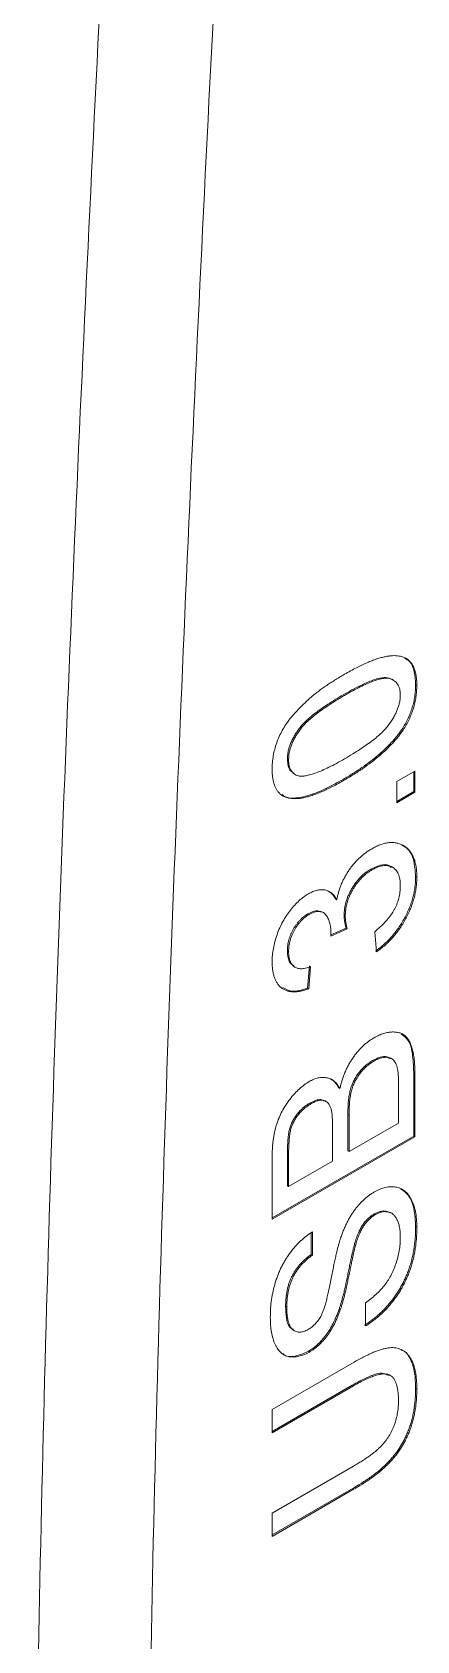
# Model space of a CAD drawing. Header units: inches. Extents: x 0.1 to 10.9, y 0 to 8.5.
# Drawn here: x 10.218 to 10.391, y 6.114 to 6.839 of the extents above; entities that cross this region are included whole.
import ezdxf

# ---------------------------------------------------------------- set-up
doc = ezdxf.new("R2010")
doc.units = ezdxf.units.IN
doc.header["$MEASUREMENT"] = 0

msp = doc.modelspace()

# ---------------------------------------------------------------- linework, layer by layer
at = {"color": 7, "linetype": 'Continuous', "lineweight": 18}
for p, q in [((10.38043, 6.54684), (10.37976, 6.54723)), ((10.35788, 6.54024), (10.35841, 6.53993)), ((10.39046, 6.54476), (10.39099, 6.54445)), ((10.38426, 6.52458), (10.38479, 6.52428)), ((10.33271, 6.51132), (10.33325, 6.51101)), ((10.33561, 6.50464), (10.33627, 6.50425)), ((10.38192, 6.50111), (10.39017, 6.50587)), ((10.38964, 6.50556), (10.38964, 6.49665)), ((10.39017, 6.50587), (10.39017, 6.49634)), ((10.3579, 6.50214), (10.35843, 6.50184)), ((10.38192, 6.49158), (10.38192, 6.50111)), ((10.38964, 6.49665), (10.38192, 6.49219)), ((10.39017, 6.49634), (10.38192, 6.49158)), ((10.38964, 6.49665), (10.39017, 6.49634)), ((10.37021, 6.46162), (10.37074, 6.46131)), ((10.38022, 6.4624), (10.37956, 6.46278)), ((10.39046, 6.45832), (10.39099, 6.45801)), ((10.35441, 6.44807), (10.35494, 6.44777)), ((10.34192, 6.44147), (10.34245, 6.44117)), ((10.34887, 6.44207), (10.34821, 6.44246)), ((10.35824, 6.44077), (10.35877, 6.44047)), ((10.35964, 6.43481), (10.35222, 6.4315)), ((10.35911, 6.43511), (10.35226, 6.43207)), ((10.35911, 6.43511), (10.35964, 6.43481)), ((10.37284, 6.42442), (10.37202, 6.43347)), ((10.33271, 6.42485), (10.33325, 6.42454)), ((10.33557, 6.41776), (10.33623, 6.41737)), ((10.34261, 6.41806), (10.34179, 6.40805)), ((10.34315, 6.41775), (10.34232, 6.40775)), ((10.34179, 6.40805), (10.34232, 6.40775)), ((10.37108, 6.37542), (10.37161, 6.37512)), ((10.37976, 6.37618), (10.37909, 6.37656)), ((10.38274, 6.34725), (10.38274, 6.36483)), ((10.38964, 6.36926), (10.38964, 6.34136)), ((10.38964, 6.36926), (10.39017, 6.36895)), ((10.39017, 6.36895), (10.39017, 6.34106)), ((10.35581, 6.36308), (10.35634, 6.36278)), ((10.34277, 6.35622), (10.3433, 6.35592)), ((10.35016, 6.35696), (10.3495, 6.35734)), ((10.35994, 6.35107), (10.35994, 6.3347)), ((10.35994, 6.35107), (10.36047, 6.35077)), ((10.36047, 6.35077), (10.36047, 6.33439)), ((10.35304, 6.33011), (10.35304, 6.34542)), ((10.36047, 6.33439), (10.38274, 6.34725)), ((10.38964, 6.34136), (10.32582, 6.30452)), ((10.39017, 6.34106), (10.32582, 6.30391)), ((10.38964, 6.34136), (10.39017, 6.34106)), ((10.32582, 6.30391), (10.32582, 6.33173)), ((10.33271, 6.33314), (10.33271, 6.31898)), ((10.33271, 6.33314), (10.33325, 6.33283)), ((10.33325, 6.33283), (10.33325, 6.31868)), ((10.33325, 6.31868), (10.35304, 6.33011)), ((10.35994, 6.3347), (10.36047, 6.33439)), ((10.33271, 6.31898), (10.33325, 6.31868)), ((10.3796, 6.30663), (10.37893, 6.30701)), ((10.37181, 6.3063), (10.37234, 6.306)), ((10.39046, 6.30056), (10.39099, 6.30026)), ((10.34344, 6.29775), (10.34344, 6.28802)), ((10.34397, 6.29819), (10.34397, 6.28771)), ((10.36312, 6.29337), (10.36365, 6.29306)), ((10.34344, 6.28802), (10.34397, 6.28771)), ((10.33189, 6.26469), (10.33242, 6.26439)), ((10.356, 6.26337), (10.35653, 6.26306)), ((10.36789, 6.2558), (10.36789, 6.26628)), ((10.33516, 6.25402), (10.33583, 6.25363)), ((10.34209, 6.24437), (10.34262, 6.24406)), ((10.32582, 6.21817), (10.36284, 6.23954)), ((10.36189, 6.22912), (10.32582, 6.2083)), ((10.36242, 6.22882), (10.32582, 6.20769)), ((10.36189, 6.22912), (10.36242, 6.22882)), ((10.37902, 6.23356), (10.37836, 6.23395)), ((10.39046, 6.2277), (10.39099, 6.22739)), ((10.32582, 6.20769), (10.32582, 6.21817)), ((10.32582, 6.17149), (10.36242, 6.19262)), ((10.36231, 6.18269), (10.32582, 6.16162)), ((10.36284, 6.18238), (10.32582, 6.16101)), ((10.36231, 6.18269), (10.36284, 6.18238)), ((10.32582, 6.16101), (10.32582, 6.17149))]:
    msp.add_line(p, q, dxfattribs=at)
for points, knots in [([(10.24948, 4.81344), (10.2404, 4.97966), (10.23244, 5.14656), (10.22104, 5.48329), (10.21774, 5.65316), (10.21774, 5.99695), (10.22104, 6.17095), (10.23244, 6.52144), (10.2404, 6.69789), (10.24948, 6.87491)], [0, 0, 0, 0, 0.25, 0.25, 0.5, 0.5, 0.75, 0.75, 1, 1, 1, 1]), ([(10.30078, 6.8739), (10.29158, 6.69727), (10.28346, 6.52125), (10.27178, 6.17172), (10.26836, 5.9983), (10.26835, 5.65523), (10.27177, 5.48554), (10.28345, 5.14908), (10.29157, 4.9823), (10.30078, 4.81621)], [0, 0, 0, 0, 0.25, 0.25, 0.5, 0.5, 0.75, 0.75, 1, 1, 1, 1]), ([(10.35843, 6.54947), (10.35935, 6.54999), (10.36114, 6.551), (10.36375, 6.5524), (10.36623, 6.55362), (10.36859, 6.55471), (10.37082, 6.5556), (10.37292, 6.55638), (10.37489, 6.55698), (10.37674, 6.55742), (10.37847, 6.55772), (10.38009, 6.55788), (10.38159, 6.55788), (10.38298, 6.55774), (10.38426, 6.55744), (10.38545, 6.55703), (10.38651, 6.55645), (10.38745, 6.5557), (10.3883, 6.55483), (10.38902, 6.5538), (10.38962, 6.55261), (10.39013, 6.55128), (10.39051, 6.54979), (10.3908, 6.54816), (10.39097, 6.54638), (10.39099, 6.5451), (10.39099, 6.54445)], [0, 0, 0, 0, 0.062875, 0.122839, 0.17966, 0.233965, 0.285601, 0.33452, 0.380625, 0.424616, 0.466529, 0.506489, 0.544769, 0.581823, 0.617441, 0.65206, 0.685874, 0.719169, 0.752177, 0.785236, 0.818653, 0.852545, 0.887624, 0.923634, 0.961021, 1, 1, 1, 1]), ([(10.38543, 6.55669), (10.38623, 6.55626), (10.38835, 6.55512), (10.39012, 6.55083), (10.39035, 6.54678), (10.39046, 6.54476)], [0, 0, 0, 0, 0.234583, 0.616929, 1, 1, 1, 1]), ([(10.32582, 6.50683), (10.32584, 6.5078), (10.32589, 6.5097), (10.32629, 6.51266), (10.32693, 6.51562), (10.32783, 6.51856), (10.32897, 6.52144), (10.33038, 6.52422), (10.33199, 6.52688), (10.33386, 6.52941), (10.33593, 6.53187), (10.33821, 6.5343), (10.34069, 6.53675), (10.34291, 6.53875), (10.34483, 6.54038), (10.34641, 6.54163), (10.34812, 6.5429), (10.34995, 6.54417), (10.3519, 6.54547), (10.35396, 6.5468), (10.35616, 6.54814), (10.35766, 6.54902), (10.35843, 6.54947)], [0, 0, 0, 0, 0.056718, 0.111426, 0.164268, 0.21633, 0.267531, 0.31743, 0.367538, 0.41827, 0.471459, 0.528014, 0.588104, 0.65217, 0.686377, 0.723292, 0.762635, 0.804759, 0.849446, 0.896722, 0.946895, 1, 1, 1, 1]), ([(10.37979, 6.54711), (10.37893, 6.54751), (10.3771, 6.54837), (10.37218, 6.54732), (10.36572, 6.54463), (10.36049, 6.5417), (10.35788, 6.54024)], [0, 0, 0, 0, 0.149308, 0.319322, 0.659495, 1, 1, 1, 1]), ([(10.38357, 6.54017), (10.38355, 6.54065), (10.38352, 6.54161), (10.38331, 6.54292), (10.3829, 6.54405), (10.38238, 6.54506), (10.3817, 6.54593), (10.38085, 6.54661), (10.37987, 6.54718), (10.37872, 6.54759), (10.37732, 6.54779), (10.37558, 6.54759), (10.37353, 6.54712), (10.37115, 6.54631), (10.36844, 6.54518), (10.36539, 6.54374), (10.36201, 6.54198), (10.35965, 6.54063), (10.35841, 6.53993)], [0, 0, 0, 0, 0.040786, 0.080878, 0.120281, 0.160204, 0.200481, 0.242551, 0.28675, 0.333247, 0.38438, 0.443724, 0.51163, 0.588977, 0.676211, 0.773681, 0.881555, 1, 1, 1, 1]), ([(10.35788, 6.54024), (10.35667, 6.53953), (10.35434, 6.53817), (10.35102, 6.53606), (10.34802, 6.53402), (10.34533, 6.53205), (10.34296, 6.53012), (10.34091, 6.52826), (10.33916, 6.52645), (10.33772, 6.52466), (10.33654, 6.52291), (10.33552, 6.52121), (10.33465, 6.51952), (10.33395, 6.51783), (10.33338, 6.51617), (10.333, 6.51452), (10.33276, 6.51289), (10.33273, 6.51185), (10.33271, 6.51132)], [0, 0, 0, 0, 0.115629, 0.221541, 0.317048, 0.403151, 0.480181, 0.547649, 0.607036, 0.658652, 0.705723, 0.749804, 0.792587, 0.833874, 0.874768, 0.915223, 0.956881, 1, 1, 1, 1]), ([(10.35841, 6.53993), (10.3572, 6.53922), (10.35487, 6.53786), (10.35155, 6.53575), (10.34855, 6.53371), (10.34586, 6.53174), (10.34349, 6.52982), (10.34144, 6.52795), (10.33969, 6.52614), (10.33825, 6.52436), (10.33707, 6.52261), (10.33605, 6.52091), (10.33518, 6.51922), (10.33448, 6.51753), (10.33391, 6.51586), (10.33353, 6.51422), (10.33329, 6.51258), (10.33326, 6.51154), (10.33325, 6.51101)], [0, 0, 0, 0, 0.115629, 0.221541, 0.317048, 0.403151, 0.480181, 0.547649, 0.607036, 0.658652, 0.705723, 0.749804, 0.792587, 0.833874, 0.874768, 0.915223, 0.956881, 1, 1, 1, 1]), ([(10.35841, 6.51135), (10.35965, 6.51207), (10.36201, 6.51346), (10.3654, 6.5156), (10.36845, 6.51769), (10.37117, 6.51969), (10.37356, 6.52164), (10.37561, 6.52353), (10.37734, 6.52534), (10.37874, 6.52714), (10.37988, 6.52889), (10.38086, 6.53058), (10.3817, 6.53225), (10.38239, 6.5339), (10.38292, 6.53552), (10.3833, 6.53711), (10.38352, 6.53867), (10.38355, 6.53966), (10.38357, 6.54017)], [0, 0, 0, 0, 0.1184055, 0.2266543, 0.3240923, 0.4117048, 0.4890259, 0.5569094, 0.6162333, 0.6673493, 0.7135124, 0.7576965, 0.7994925, 0.8399761, 0.8798857, 0.9191487, 0.9592274, 1, 1, 1, 1]), ([(10.39046, 6.54476), (10.39044, 6.54389), (10.3904, 6.54219), (10.39012, 6.53958), (10.38963, 6.537), (10.38896, 6.53445), (10.38807, 6.53192), (10.38699, 6.52944), (10.38575, 6.52696), (10.38476, 6.52538), (10.38426, 6.52458)], [0, 0, 0, 0, 0.137903, 0.268873, 0.395178, 0.517089, 0.636743, 0.756222, 0.876628, 1, 1, 1, 1]), ([(10.39099, 6.54445), (10.39097, 6.54358), (10.39093, 6.54188), (10.39065, 6.53927), (10.39016, 6.53669), (10.38949, 6.53414), (10.3886, 6.53162), (10.38752, 6.52913), (10.38628, 6.52665), (10.38529, 6.52507), (10.38479, 6.52428)], [0, 0, 0, 0, 0.137903, 0.268873, 0.395178, 0.517089, 0.636743, 0.756222, 0.876628, 1, 1, 1, 1]), ([(10.38426, 6.52458), (10.38353, 6.52357), (10.38201, 6.52148), (10.37942, 6.51856), (10.37658, 6.51565), (10.37341, 6.51283), (10.36996, 6.51006), (10.3662, 6.50733), (10.36215, 6.50467), (10.35935, 6.503), (10.3579, 6.50214)], [0, 0, 0, 0, 0.097421, 0.200886, 0.311172, 0.429798, 0.55774, 0.694715, 0.84213, 1, 1, 1, 1]), ([(10.38479, 6.52428), (10.38406, 6.52326), (10.38254, 6.52117), (10.37995, 6.51826), (10.37711, 6.51535), (10.37394, 6.51252), (10.37049, 6.50975), (10.36673, 6.50702), (10.36268, 6.50436), (10.35988, 6.5027), (10.35843, 6.50184)], [0, 0, 0, 0, 0.097421, 0.200886, 0.311172, 0.429798, 0.55774, 0.694715, 0.84213, 1, 1, 1, 1]), ([(10.33271, 6.51132), (10.33278, 6.51028), (10.33291, 6.5082), (10.33394, 6.50582), (10.33522, 6.50516), (10.33582, 6.50485)], [0, 0, 0, 0, 0.3471133, 0.6940139, 1, 1, 1, 1]), ([(10.33325, 6.51101), (10.33326, 6.51052), (10.33328, 6.50957), (10.33349, 6.50827), (10.33384, 6.50712), (10.33434, 6.50613), (10.33496, 6.50528), (10.33571, 6.50457), (10.33662, 6.50404), (10.3373, 6.50379), (10.33765, 6.50367)], [0, 0, 0, 0, 0.127683, 0.251774, 0.372806, 0.492736, 0.614015, 0.73716, 0.865588, 1, 1, 1, 1]), ([(10.33765, 6.50367), (10.33817, 6.50361), (10.33925, 6.50349), (10.34113, 6.50374), (10.34328, 6.50424), (10.34574, 6.50506), (10.34849, 6.5062), (10.35153, 6.50761), (10.35487, 6.50935), (10.3572, 6.51067), (10.35841, 6.51135)], [0, 0, 0, 0, 0.083889, 0.177155, 0.282516, 0.399994, 0.529487, 0.6728, 0.829535, 1, 1, 1, 1]), ([(10.35843, 6.50184), (10.35751, 6.50132), (10.35571, 6.5003), (10.35308, 6.49889), (10.35057, 6.49765), (10.34821, 6.49659), (10.34596, 6.49565), (10.34385, 6.4949), (10.34187, 6.49428), (10.34003, 6.49385), (10.3383, 6.49355), (10.33669, 6.4934), (10.33519, 6.49342), (10.33379, 6.49357), (10.33251, 6.49385), (10.33134, 6.49429), (10.33028, 6.49486), (10.32934, 6.4956), (10.32851, 6.49649), (10.32779, 6.49752), (10.32717, 6.49869), (10.32669, 6.50004), (10.3263, 6.50152), (10.32601, 6.50314), (10.32585, 6.50491), (10.32583, 6.50618), (10.32582, 6.50683)], [0, 0, 0, 0, 0.063107, 0.123601, 0.180954, 0.235235, 0.287069, 0.336283, 0.38263, 0.426577, 0.46817, 0.508205, 0.546579, 0.583596, 0.619179, 0.653535, 0.687315, 0.720578, 0.753382, 0.786408, 0.819524, 0.853561, 0.888321, 0.924004, 0.961355, 1, 1, 1, 1]), ([(10.3579, 6.50214), (10.35548, 6.50079), (10.35062, 6.4981), (10.34336, 6.49499), (10.337, 6.49358), (10.33244, 6.4936), (10.33077, 6.49488), (10.33029, 6.49524)], [0, 0, 0, 0, 0.247141, 0.494194, 0.740949, 0.925955, 1, 1, 1, 1]), ([(10.37081, 6.47088), (10.3715, 6.47126), (10.37286, 6.47201), (10.37486, 6.47282), (10.37678, 6.47338), (10.37862, 6.47368), (10.38039, 6.47373), (10.38205, 6.47347), (10.38364, 6.47297), (10.38514, 6.47222), (10.38652, 6.47124), (10.38772, 6.47003), (10.38873, 6.46857), (10.38956, 6.4669), (10.39021, 6.46501), (10.39067, 6.4629), (10.39094, 6.46056), (10.39098, 6.45887), (10.39099, 6.45801)], [0, 0, 0, 0, 0.06351, 0.124818, 0.184939, 0.244401, 0.303806, 0.363836, 0.425085, 0.488104, 0.551466, 0.61382, 0.675607, 0.73771, 0.800396, 0.864644, 0.930977, 1, 1, 1, 1]), ([(10.35494, 6.44777), (10.35506, 6.44837), (10.35528, 6.44955), (10.35576, 6.45132), (10.35629, 6.45305), (10.35695, 6.45475), (10.35767, 6.45641), (10.3585, 6.45803), (10.3594, 6.45962), (10.3604, 6.46116), (10.36146, 6.46266), (10.36262, 6.46406), (10.36382, 6.46541), (10.36509, 6.46668), (10.36643, 6.46785), (10.36784, 6.46894), (10.3693, 6.46997), (10.3703, 6.47057), (10.37081, 6.47088)], [0, 0, 0, 0, 0.065816, 0.128914, 0.19058, 0.251185, 0.310627, 0.37007, 0.429263, 0.489087, 0.549543, 0.610148, 0.670977, 0.732959, 0.796749, 0.861851, 0.929905, 1, 1, 1, 1]), ([(10.38428, 6.47234), (10.38492, 6.47204), (10.38735, 6.47094), (10.3899, 6.46626), (10.39027, 6.46097), (10.39046, 6.45832)], [0, 0, 0, 0, 0.152639, 0.575985, 1, 1, 1, 1]), ([(10.37021, 6.46162), (10.36979, 6.46136), (10.36895, 6.46086), (10.36773, 6.45997), (10.36657, 6.45899), (10.36547, 6.45792), (10.36442, 6.45676), (10.36342, 6.45551), (10.36249, 6.45416), (10.36162, 6.45274), (10.36082, 6.45127), (10.36013, 6.44979), (10.35955, 6.44829), (10.35907, 6.44679), (10.35869, 6.44529), (10.35842, 6.44377), (10.35827, 6.44226), (10.35825, 6.44127), (10.35824, 6.44077)], [0, 0, 0, 0, 0.067051, 0.13118, 0.193722, 0.254499, 0.314763, 0.375117, 0.436023, 0.498297, 0.560571, 0.621619, 0.681973, 0.742853, 0.804272, 0.867473, 0.932273, 1, 1, 1, 1]), ([(10.37074, 6.46131), (10.37032, 6.46105), (10.36948, 6.46055), (10.36826, 6.45967), (10.3671, 6.45868), (10.366, 6.45761), (10.36495, 6.45645), (10.36395, 6.45521), (10.36302, 6.45385), (10.36215, 6.45243), (10.36135, 6.45097), (10.36066, 6.44948), (10.36008, 6.44799), (10.3596, 6.44649), (10.35922, 6.44498), (10.35895, 6.44347), (10.3588, 6.44195), (10.35878, 6.44097), (10.35877, 6.44047)], [0, 0, 0, 0, 0.067051, 0.13118, 0.193722, 0.254499, 0.314763, 0.375117, 0.436023, 0.498297, 0.560571, 0.621619, 0.681973, 0.742853, 0.804272, 0.867473, 0.932273, 1, 1, 1, 1]), ([(10.37941, 6.46243), (10.37913, 6.46273), (10.37798, 6.46392), (10.37461, 6.4637), (10.37168, 6.46231), (10.37021, 6.46162)], [0, 0, 0, 0, 0.141776, 0.570543, 1, 1, 1, 1]), ([(10.38357, 6.45407), (10.38356, 6.45461), (10.38355, 6.45566), (10.38336, 6.45709), (10.38308, 6.45839), (10.38268, 6.45954), (10.38214, 6.46052), (10.38151, 6.46137), (10.38076, 6.46207), (10.3799, 6.46261), (10.37895, 6.46299), (10.37794, 6.46324), (10.37687, 6.46331), (10.37576, 6.46324), (10.37458, 6.46298), (10.37335, 6.46259), (10.37207, 6.46205), (10.37119, 6.46156), (10.37074, 6.46131)], [0, 0, 0, 0, 0.0694566, 0.1356489, 0.1996072, 0.2614281, 0.322097, 0.3823804, 0.4432594, 0.5049622, 0.5668486, 0.6276244, 0.687496, 0.7473676, 0.8081867, 0.8701419, 0.9337251, 1, 1, 1, 1]), ([(10.34218, 6.45054), (10.34285, 6.45089), (10.34417, 6.45159), (10.34609, 6.45222), (10.34792, 6.45245), (10.34965, 6.45234), (10.35125, 6.45182), (10.35268, 6.45087), (10.35394, 6.44954), (10.3546, 6.44837), (10.35494, 6.44777)], [0, 0, 0, 0, 0.121951, 0.240787, 0.35855, 0.479066, 0.601519, 0.727551, 0.859932, 1, 1, 1, 1]), ([(10.35102, 6.45171), (10.35158, 6.4514), (10.353, 6.45061), (10.35388, 6.44903), (10.35441, 6.44807)], [0, 0, 0, 0, 0.393412, 1, 1, 1, 1]), ([(10.37202, 6.43347), (10.37252, 6.43388), (10.37347, 6.43468), (10.37485, 6.43595), (10.37613, 6.43719), (10.37728, 6.43846), (10.37834, 6.43969), (10.37928, 6.44094), (10.38013, 6.44219), (10.38087, 6.44343), (10.38151, 6.4447), (10.38207, 6.44597), (10.38253, 6.44728), (10.38292, 6.4486), (10.3832, 6.44994), (10.38342, 6.4513), (10.38355, 6.45269), (10.38356, 6.4536), (10.38357, 6.45407)], [0, 0, 0, 0, 0.08256, 0.159747, 0.233135, 0.30197, 0.365739, 0.426419, 0.484162, 0.539522, 0.593124, 0.647012, 0.701406, 0.757213, 0.813855, 0.873068, 0.934968, 1, 1, 1, 1]), ([(10.39046, 6.45832), (10.39045, 6.45753), (10.39042, 6.45598), (10.39019, 6.45359), (10.38979, 6.45121), (10.38923, 6.44884), (10.38852, 6.44649), (10.38765, 6.44414), (10.38661, 6.44181), (10.38543, 6.43949), (10.38412, 6.43725), (10.38273, 6.43509), (10.38121, 6.43308), (10.37962, 6.43115), (10.37792, 6.42936), (10.37614, 6.42768), (10.37426, 6.42612), (10.37297, 6.42519), (10.37231, 6.42472)], [0, 0, 0, 0, 0.067787, 0.133397, 0.196949, 0.258489, 0.319789, 0.380219, 0.441015, 0.502886, 0.564818, 0.625198, 0.685628, 0.746059, 0.807358, 0.86931, 0.933797, 1, 1, 1, 1]), ([(10.39099, 6.45801), (10.39098, 6.45722), (10.39095, 6.45567), (10.39072, 6.45329), (10.39032, 6.45091), (10.38976, 6.44854), (10.38905, 6.44618), (10.38818, 6.44383), (10.38714, 6.4415), (10.38596, 6.43919), (10.38465, 6.43694), (10.38326, 6.43478), (10.38174, 6.43278), (10.38015, 6.43084), (10.37846, 6.42905), (10.37667, 6.42738), (10.37479, 6.42582), (10.3735, 6.42489), (10.37284, 6.42442)], [0, 0, 0, 0, 0.067787, 0.133397, 0.196949, 0.258489, 0.319789, 0.380219, 0.441015, 0.502886, 0.564818, 0.625198, 0.685628, 0.746059, 0.807358, 0.86931, 0.933797, 1, 1, 1, 1]), ([(10.32582, 6.41996), (10.32585, 6.42094), (10.3259, 6.42288), (10.32633, 6.42592), (10.32701, 6.429), (10.32798, 6.43209), (10.32917, 6.43513), (10.33059, 6.43803), (10.33222, 6.44074), (10.33403, 6.44324), (10.33597, 6.4455), (10.33798, 6.44751), (10.34006, 6.44922), (10.34147, 6.4501), (10.34218, 6.45054)], [0, 0, 0, 0, 0.092041, 0.180983, 0.268958, 0.356953, 0.443593, 0.526466, 0.607474, 0.688008, 0.767886, 0.845552, 0.92254, 1, 1, 1, 1]), ([(10.34192, 6.44147), (10.34159, 6.44128), (10.34095, 6.44089), (10.34001, 6.4402), (10.33913, 6.43943), (10.33827, 6.43859), (10.33746, 6.43768), (10.3367, 6.43668), (10.33597, 6.43562), (10.33531, 6.4345), (10.3347, 6.43333), (10.33418, 6.43215), (10.33371, 6.43095), (10.33336, 6.42974), (10.33305, 6.42852), (10.33287, 6.42731), (10.33273, 6.42606), (10.33272, 6.42526), (10.33271, 6.42485)], [0, 0, 0, 0, 0.065074, 0.127266, 0.188066, 0.247057, 0.306757, 0.36634, 0.426747, 0.488467, 0.550365, 0.611835, 0.672749, 0.734876, 0.797916, 0.862516, 0.929796, 1, 1, 1, 1]), ([(10.34245, 6.44117), (10.34212, 6.44097), (10.34148, 6.44059), (10.34054, 6.43989), (10.33966, 6.43913), (10.33881, 6.43829), (10.33799, 6.43738), (10.33723, 6.43638), (10.3365, 6.43532), (10.33584, 6.43419), (10.33523, 6.43302), (10.33471, 6.43184), (10.33424, 6.43064), (10.33389, 6.42944), (10.33358, 6.42822), (10.3334, 6.427), (10.33326, 6.42576), (10.33325, 6.42495), (10.33325, 6.42454)], [0, 0, 0, 0, 0.065074, 0.127266, 0.188066, 0.247057, 0.306757, 0.36634, 0.426747, 0.488467, 0.550365, 0.611835, 0.672749, 0.734876, 0.797916, 0.862516, 0.929796, 1, 1, 1, 1]), ([(10.34818, 6.44223), (10.34739, 6.44258), (10.34563, 6.44338), (10.34324, 6.44215), (10.34192, 6.44147)], [0, 0, 0, 0, 0.446142, 1, 1, 1, 1]), ([(10.35231, 6.43293), (10.35228, 6.43379), (10.35222, 6.43547), (10.35176, 6.43771), (10.35099, 6.43964), (10.35011, 6.44097), (10.34927, 6.44184), (10.34854, 6.44229), (10.34773, 6.44257), (10.34682, 6.44264), (10.34585, 6.44257), (10.34478, 6.44226), (10.34364, 6.44183), (10.34285, 6.44139), (10.34245, 6.44117)], [0, 0, 0, 0, 0.129831, 0.254687, 0.378813, 0.503337, 0.565455, 0.62479, 0.683984, 0.742682, 0.802694, 0.865177, 0.930757, 1, 1, 1, 1]), ([(10.35824, 6.44077), (10.35825, 6.44034), (10.35827, 6.43942), (10.35846, 6.43807), (10.35872, 6.4366), (10.35898, 6.43563), (10.35911, 6.43511)], [0, 0, 0, 0, 0.209403, 0.444401, 0.708272, 1, 1, 1, 1]), ([(10.35877, 6.44047), (10.35878, 6.44003), (10.3588, 6.43912), (10.35899, 6.43776), (10.35925, 6.43629), (10.35951, 6.43532), (10.35964, 6.43481)], [0, 0, 0, 0, 0.209403, 0.444401, 0.708272, 1, 1, 1, 1]), ([(10.35222, 6.4315), (10.35224, 6.43178), (10.35229, 6.43226), (10.3523, 6.43272), (10.35231, 6.43293)], [0, 0, 0, 0, 0.5660412, 1, 1, 1, 1]), ([(10.33271, 6.42485), (10.33282, 6.42312), (10.33302, 6.41993), (10.33489, 6.41852), (10.33575, 6.41787)], [0, 0, 0, 0, 0.54068, 1, 1, 1, 1]), ([(10.33325, 6.42454), (10.33327, 6.42376), (10.33332, 6.42225), (10.33381, 6.42032), (10.33458, 6.41877), (10.3355, 6.41782), (10.33637, 6.41728), (10.33711, 6.41699), (10.33793, 6.41682), (10.33882, 6.41676), (10.33979, 6.41684), (10.34084, 6.417), (10.34196, 6.41731), (10.34274, 6.4176), (10.34315, 6.41775)], [0, 0, 0, 0, 0.127797, 0.246795, 0.362284, 0.477652, 0.536237, 0.59559, 0.656344, 0.719085, 0.784349, 0.852876, 0.924551, 1, 1, 1, 1]), ([(10.34232, 6.40775), (10.34168, 6.40753), (10.34043, 6.4071), (10.33862, 6.40665), (10.33693, 6.4064), (10.33535, 6.40636), (10.33387, 6.40648), (10.33251, 6.40682), (10.33126, 6.40735), (10.33012, 6.40807), (10.3291, 6.40897), (10.32822, 6.41004), (10.32748, 6.41128), (10.32688, 6.41269), (10.32639, 6.41426), (10.32607, 6.416), (10.32585, 6.4179), (10.32583, 6.41926), (10.32582, 6.41996)], [0, 0, 0, 0, 0.0710363, 0.1393433, 0.2049585, 0.2683316, 0.3301293, 0.390664, 0.4508614, 0.5105873, 0.5703739, 0.629455, 0.6879935, 0.747581, 0.8078388, 0.870034, 0.9338105, 1, 1, 1, 1]), ([(10.34179, 6.40805), (10.33922, 6.40723), (10.33495, 6.40584), (10.3319, 6.40762), (10.33068, 6.40833)], [0, 0, 0, 0, 0.600632, 1, 1, 1, 1]), ([(10.37174, 6.38567), (10.37247, 6.38607), (10.37392, 6.38685), (10.37605, 6.38768), (10.3781, 6.38816), (10.38003, 6.38834), (10.38183, 6.38823), (10.38344, 6.38789), (10.38482, 6.38726), (10.38599, 6.38637), (10.38697, 6.38522), (10.38783, 6.3838), (10.38855, 6.38209), (10.38914, 6.38011), (10.3896, 6.37781), (10.38993, 6.37518), (10.39014, 6.37221), (10.39016, 6.37007), (10.39017, 6.36895)], [0, 0, 0, 0, 0.0642707, 0.1273923, 0.1891569, 0.2514214, 0.311743, 0.3687144, 0.422453, 0.4738448, 0.5255711, 0.579606, 0.637234, 0.6982744, 0.7642479, 0.8362738, 0.9146564, 1, 1, 1, 1]), ([(10.38398, 6.38726), (10.38507, 6.38651), (10.38786, 6.38458), (10.38936, 6.3777), (10.38955, 6.37208), (10.38964, 6.36926)], [0, 0, 0, 0, 0.24293, 0.620949, 1, 1, 1, 1]), ([(10.35634, 6.36278), (10.35649, 6.36341), (10.35678, 6.36465), (10.35732, 6.3665), (10.35792, 6.3683), (10.3586, 6.37005), (10.35937, 6.37175), (10.36021, 6.37338), (10.36111, 6.37497), (10.36209, 6.37649), (10.36314, 6.37794), (10.36423, 6.37932), (10.36537, 6.3806), (10.36656, 6.38179), (10.36778, 6.38291), (10.36906, 6.38392), (10.37038, 6.38485), (10.37128, 6.3854), (10.37174, 6.38567)], [0, 0, 0, 0, 0.070457, 0.137942, 0.203557, 0.267663, 0.330151, 0.391492, 0.452186, 0.51267, 0.572963, 0.632995, 0.692353, 0.751489, 0.81161, 0.872975, 0.935427, 1, 1, 1, 1]), ([(10.37108, 6.37542), (10.37049, 6.37506), (10.36935, 6.37436), (10.3677, 6.37303), (10.36616, 6.37151), (10.36477, 6.36983), (10.36351, 6.36802), (10.36246, 6.3661), (10.36162, 6.36409), (10.36096, 6.36195), (10.36049, 6.35964), (10.36017, 6.35705), (10.35997, 6.35414), (10.35995, 6.35214), (10.35994, 6.35107)], [0, 0, 0, 0, 0.080131, 0.156263, 0.229379, 0.30228, 0.373216, 0.442733, 0.513378, 0.586596, 0.668361, 0.763704, 0.874096, 1, 1, 1, 1]), ([(10.37161, 6.37512), (10.37102, 6.37476), (10.36988, 6.37406), (10.36823, 6.37273), (10.36669, 6.37121), (10.3653, 6.36953), (10.36404, 6.36772), (10.36299, 6.36579), (10.36215, 6.36378), (10.36149, 6.36165), (10.36102, 6.35933), (10.3607, 6.35675), (10.3605, 6.35384), (10.36048, 6.35183), (10.36047, 6.35077)], [0, 0, 0, 0, 0.080131, 0.156263, 0.229379, 0.30228, 0.373216, 0.442733, 0.513378, 0.586596, 0.668361, 0.763704, 0.874096, 1, 1, 1, 1]), ([(10.37896, 6.37619), (10.37852, 6.37655), (10.37734, 6.3775), (10.37445, 6.3771), (10.3722, 6.37598), (10.37108, 6.37542)], [0, 0, 0, 0, 0.232575, 0.616127, 1, 1, 1, 1]), ([(10.38244, 6.37101), (10.38234, 6.37147), (10.38216, 6.37237), (10.38175, 6.37355), (10.38128, 6.37458), (10.38069, 6.37539), (10.38, 6.37607), (10.37915, 6.37651), (10.37818, 6.37681), (10.37706, 6.3769), (10.37583, 6.3768), (10.37451, 6.37649), (10.37308, 6.37592), (10.37211, 6.37539), (10.37161, 6.37512)], [0, 0, 0, 0, 0.0889749, 0.1722784, 0.2503231, 0.3246696, 0.3978621, 0.4733218, 0.5518503, 0.6354993, 0.7217537, 0.8103843, 0.9031709, 1, 1, 1, 1]), ([(10.32582, 6.33173), (10.32582, 6.33242), (10.32583, 6.33377), (10.32594, 6.3358), (10.32609, 6.33775), (10.32629, 6.33963), (10.32658, 6.34145), (10.32691, 6.34318), (10.32731, 6.34486), (10.32792, 6.34697), (10.32886, 6.34955), (10.33025, 6.35254), (10.33195, 6.3554), (10.33386, 6.35808), (10.33593, 6.36054), (10.33808, 6.3627), (10.34027, 6.36455), (10.34176, 6.36547), (10.3425, 6.36594)], [0, 0, 0, 0, 0.058719, 0.114577, 0.167619, 0.217917, 0.265715, 0.310995, 0.353607, 0.394551, 0.472594, 0.548963, 0.624836, 0.70232, 0.779792, 0.854097, 0.927172, 1, 1, 1, 1]), ([(10.3425, 6.36594), (10.34319, 6.3663), (10.34456, 6.36702), (10.34659, 6.36764), (10.34855, 6.36791), (10.35042, 6.36775), (10.3522, 6.36723), (10.35379, 6.3662), (10.3552, 6.36472), (10.35596, 6.36344), (10.35634, 6.36278)], [0, 0, 0, 0, 0.115849, 0.230582, 0.347374, 0.46765, 0.592279, 0.719954, 0.855592, 1, 1, 1, 1]), ([(10.35208, 6.36704), (10.3527, 6.36669), (10.35425, 6.36581), (10.35523, 6.36411), (10.35581, 6.36308)], [0, 0, 0, 0, 0.397764, 1, 1, 1, 1]), ([(10.38274, 6.36483), (10.38275, 6.36553), (10.38275, 6.36682), (10.38267, 6.36853), (10.38261, 6.36992), (10.38249, 6.37068), (10.38244, 6.37101)], [0, 0, 0, 0, 0.329301, 0.605126, 0.827591, 1, 1, 1, 1]), ([(10.34946, 6.35711), (10.34893, 6.35741), (10.34715, 6.35841), (10.34457, 6.35712), (10.34277, 6.35622)], [0, 0, 0, 0, 0.300193, 1, 1, 1, 1]), ([(10.35228, 6.35391), (10.35211, 6.35438), (10.35178, 6.35529), (10.35102, 6.35632), (10.35012, 6.35705), (10.34904, 6.35746), (10.34781, 6.35754), (10.34644, 6.35734), (10.34491, 6.35678), (10.34385, 6.35621), (10.3433, 6.35592)], [0, 0, 0, 0, 0.13237, 0.255182, 0.373704, 0.489987, 0.607783, 0.73005, 0.860004, 1, 1, 1, 1]), ([(10.34277, 6.35622), (10.34224, 6.3559), (10.34121, 6.35527), (10.33971, 6.35408), (10.33831, 6.35273), (10.33701, 6.35125), (10.33588, 6.34965), (10.33489, 6.34797), (10.33415, 6.34621), (10.33368, 6.34469), (10.33339, 6.3434), (10.33322, 6.3423), (10.33306, 6.34107), (10.33294, 6.33972), (10.33284, 6.33825), (10.33276, 6.33665), (10.33272, 6.33493), (10.33272, 6.33375), (10.33271, 6.33314)], [0, 0, 0, 0, 0.076004, 0.148124, 0.218355, 0.287329, 0.354097, 0.418659, 0.483679, 0.550267, 0.586962, 0.629188, 0.677265, 0.730065, 0.78888, 0.853763, 0.924116, 1, 1, 1, 1]), ([(10.3433, 6.35592), (10.34277, 6.35559), (10.34174, 6.35496), (10.34024, 6.35377), (10.33884, 6.35243), (10.33754, 6.35095), (10.33641, 6.34935), (10.33542, 6.34767), (10.33468, 6.3459), (10.33421, 6.34439), (10.33392, 6.34309), (10.33375, 6.34199), (10.3336, 6.34077), (10.33347, 6.33942), (10.33337, 6.33794), (10.33329, 6.33634), (10.33325, 6.33462), (10.33325, 6.33344), (10.33325, 6.33283)], [0, 0, 0, 0, 0.076004, 0.148124, 0.218355, 0.287329, 0.354097, 0.418659, 0.483679, 0.550267, 0.586962, 0.629188, 0.677265, 0.730065, 0.78888, 0.853763, 0.924116, 1, 1, 1, 1]), ([(10.35304, 6.34542), (10.35304, 6.34592), (10.35304, 6.34688), (10.35299, 6.34825), (10.35295, 6.34951), (10.35286, 6.35062), (10.35276, 6.35163), (10.35263, 6.35251), (10.35248, 6.35327), (10.35235, 6.35371), (10.35228, 6.35391)], [0, 0, 0, 0, 0.16698, 0.320807, 0.463135, 0.594248, 0.712367, 0.819455, 0.915752, 1, 1, 1, 1]), ([(10.35634, 6.29435), (10.35656, 6.29501), (10.35698, 6.2963), (10.35769, 6.2982), (10.35843, 6.30002), (10.35924, 6.30174), (10.36006, 6.30339), (10.36094, 6.30495), (10.36185, 6.30645), (10.36283, 6.30784), (10.36383, 6.30916), (10.36487, 6.31041), (10.36596, 6.31156), (10.36707, 6.31267), (10.36823, 6.31367), (10.36942, 6.31462), (10.37065, 6.31548), (10.37148, 6.31597), (10.3719, 6.31622)], [0, 0, 0, 0, 0.074934, 0.147082, 0.216371, 0.282882, 0.346667, 0.408816, 0.469245, 0.528417, 0.586988, 0.644405, 0.702179, 0.759759, 0.818484, 0.877629, 0.938018, 1, 1, 1, 1]), ([(10.3719, 6.31622), (10.37274, 6.31667), (10.37442, 6.31756), (10.37688, 6.31832), (10.37926, 6.31865), (10.38115, 6.31852), (10.3826, 6.3182), (10.38364, 6.31783), (10.3846, 6.31731), (10.38551, 6.31668), (10.38636, 6.31593), (10.38714, 6.31504), (10.38786, 6.31403), (10.38874, 6.3125), (10.38965, 6.31032), (10.39044, 6.30734), (10.39091, 6.30397), (10.39097, 6.30151), (10.39099, 6.30026)], [0, 0, 0, 0, 0.074812, 0.1489, 0.223876, 0.301296, 0.34089, 0.380334, 0.420119, 0.45994, 0.500819, 0.541892, 0.584422, 0.62806, 0.717242, 0.807928, 0.90193, 1, 1, 1, 1]), ([(10.38371, 6.31754), (10.38485, 6.31677), (10.38766, 6.31486), (10.39, 6.30882), (10.39031, 6.30332), (10.39046, 6.30056)], [0, 0, 0, 0, 0.253115, 0.626329, 1, 1, 1, 1]), ([(10.37888, 6.30673), (10.37803, 6.30717), (10.37606, 6.30817), (10.37335, 6.30698), (10.37181, 6.3063)], [0, 0, 0, 0, 0.43174, 1, 1, 1, 1]), ([(10.38357, 6.29551), (10.38356, 6.29634), (10.38353, 6.29796), (10.38322, 6.30016), (10.38275, 6.30211), (10.38208, 6.30378), (10.38125, 6.30515), (10.38028, 6.30621), (10.37915, 6.30694), (10.37788, 6.30728), (10.37654, 6.30736), (10.37516, 6.30718), (10.37376, 6.30674), (10.37281, 6.30624), (10.37234, 6.306)], [0, 0, 0, 0, 0.105606, 0.205911, 0.30116, 0.393234, 0.481199, 0.562782, 0.641386, 0.717682, 0.791728, 0.862688, 0.931762, 1, 1, 1, 1]), ([(10.37181, 6.3063), (10.37135, 6.30601), (10.37044, 6.30544), (10.36911, 6.30435), (10.36789, 6.30304), (10.36674, 6.30159), (10.36569, 6.29989), (10.36474, 6.29794), (10.36386, 6.29574), (10.36338, 6.29419), (10.36312, 6.29337)], [0, 0, 0, 0, 0.1177299, 0.230103, 0.3407378, 0.4514848, 0.5677653, 0.6961183, 0.8394896, 1, 1, 1, 1]), ([(10.37234, 6.306), (10.37188, 6.3057), (10.37097, 6.30513), (10.36964, 6.30404), (10.36842, 6.30274), (10.36727, 6.30128), (10.36622, 6.29958), (10.36527, 6.29764), (10.36439, 6.29543), (10.36391, 6.29388), (10.36365, 6.29306)], [0, 0, 0, 0, 0.1177299, 0.230103, 0.3407378, 0.4514848, 0.5677653, 0.6961183, 0.8394896, 1, 1, 1, 1]), ([(10.39046, 6.30056), (10.39046, 6.29975), (10.39045, 6.29816), (10.39032, 6.29575), (10.39009, 6.29339), (10.38982, 6.2911), (10.38943, 6.28885), (10.38897, 6.28665), (10.38841, 6.28451), (10.38778, 6.28241), (10.38705, 6.28036), (10.38626, 6.27835), (10.38536, 6.27638), (10.38439, 6.27446), (10.38334, 6.27257), (10.38218, 6.27073), (10.38095, 6.26892), (10.37964, 6.26717), (10.37827, 6.26549), (10.37685, 6.26387), (10.37537, 6.26236), (10.37386, 6.26093), (10.3723, 6.25958), (10.37069, 6.25833), (10.36904, 6.25715), (10.36793, 6.25645), (10.36736, 6.2561)], [0, 0, 0, 0, 0.052498, 0.102837, 0.151449, 0.19804, 0.242888, 0.286016, 0.327975, 0.368525, 0.407987, 0.446977, 0.48531, 0.523284, 0.561549, 0.599871, 0.638451, 0.67775, 0.717254, 0.756573, 0.79604, 0.835556, 0.8757, 0.916254, 0.957755, 1, 1, 1, 1]), ([(10.39099, 6.30026), (10.39099, 6.29944), (10.39098, 6.29785), (10.39085, 6.29545), (10.39062, 6.29309), (10.39035, 6.2908), (10.38996, 6.28854), (10.3895, 6.28635), (10.38894, 6.2842), (10.38831, 6.2821), (10.38758, 6.28005), (10.38679, 6.27804), (10.38589, 6.27608), (10.38492, 6.27415), (10.38387, 6.27226), (10.38271, 6.27042), (10.38149, 6.26862), (10.38017, 6.26687), (10.3788, 6.26519), (10.37738, 6.26357), (10.37591, 6.26205), (10.37439, 6.26063), (10.37283, 6.25928), (10.37122, 6.25803), (10.36958, 6.25684), (10.36846, 6.25615), (10.36789, 6.2558)], [0, 0, 0, 0, 0.052498, 0.102837, 0.151449, 0.19804, 0.242888, 0.286016, 0.327975, 0.368525, 0.407987, 0.446977, 0.48531, 0.523284, 0.561549, 0.599871, 0.638451, 0.67775, 0.717254, 0.756573, 0.79604, 0.835556, 0.8757, 0.916254, 0.957755, 1, 1, 1, 1]), ([(10.325, 6.25969), (10.32502, 6.26102), (10.32507, 6.26362), (10.3255, 6.26761), (10.32621, 6.27151), (10.32703, 6.27471), (10.32785, 6.27721), (10.32852, 6.27903), (10.32926, 6.28079), (10.33005, 6.2825), (10.33094, 6.28415), (10.33187, 6.28576), (10.33287, 6.28732), (10.3343, 6.28931), (10.3362, 6.29167), (10.33867, 6.29417), (10.34127, 6.29641), (10.34306, 6.29759), (10.34397, 6.29819)], [0, 0, 0, 0, 0.1004553, 0.1956058, 0.2859397, 0.3728221, 0.4148566, 0.4560529, 0.4959321, 0.5353264, 0.5740886, 0.6122436, 0.6507977, 0.6892223, 0.7659316, 0.8423815, 0.9199902, 1, 1, 1, 1]), ([(10.34771, 6.26014), (10.3479, 6.26051), (10.34832, 6.26133), (10.34888, 6.26271), (10.34944, 6.26435), (10.35, 6.26625), (10.35056, 6.26842), (10.35114, 6.27085), (10.35172, 6.27355), (10.35228, 6.27643), (10.35283, 6.27934), (10.35339, 6.28211), (10.35391, 6.28467), (10.35445, 6.28702), (10.35492, 6.28915), (10.35542, 6.29108), (10.35588, 6.29278), (10.3562, 6.29385), (10.35634, 6.29435)], [0, 0, 0, 0, 0.032743, 0.07241, 0.119612, 0.174674, 0.237347, 0.308355, 0.387633, 0.474787, 0.563336, 0.645141, 0.720208, 0.789275, 0.851496, 0.90733, 0.956968, 1, 1, 1, 1]), ([(10.36312, 6.29337), (10.36303, 6.29305), (10.36282, 6.29234), (10.36254, 6.29117), (10.36218, 6.28976), (10.36181, 6.28812), (10.36142, 6.28626), (10.36096, 6.28416), (10.36049, 6.28184), (10.35999, 6.27936), (10.35948, 6.27685), (10.35896, 6.27443), (10.35847, 6.27219), (10.35796, 6.27011), (10.35746, 6.26819), (10.35697, 6.26643), (10.3565, 6.26484), (10.35616, 6.26384), (10.356, 6.26337)], [0, 0, 0, 0, 0.0312, 0.070487, 0.117216, 0.171577, 0.234124, 0.304114, 0.382307, 0.467799, 0.554489, 0.635229, 0.710034, 0.77909, 0.842964, 0.901, 0.953246, 1, 1, 1, 1]), ([(10.36365, 6.29306), (10.36356, 6.29275), (10.36335, 6.29203), (10.36307, 6.29086), (10.36271, 6.28945), (10.36234, 6.28781), (10.36195, 6.28596), (10.36149, 6.28385), (10.36102, 6.28154), (10.36052, 6.27905), (10.36001, 6.27654), (10.35949, 6.27413), (10.359, 6.27189), (10.35849, 6.26981), (10.35799, 6.26788), (10.3575, 6.26613), (10.35703, 6.26454), (10.35669, 6.26354), (10.35653, 6.26306)], [0, 0, 0, 0, 0.0312, 0.070487, 0.117216, 0.171577, 0.234124, 0.304114, 0.382307, 0.467799, 0.554489, 0.635229, 0.710034, 0.77909, 0.842964, 0.901, 0.953246, 1, 1, 1, 1]), ([(10.36789, 6.26628), (10.36871, 6.26686), (10.37027, 6.26799), (10.37249, 6.26989), (10.37449, 6.27183), (10.37628, 6.27387), (10.37786, 6.27608), (10.37929, 6.27848), (10.38052, 6.2811), (10.3816, 6.28389), (10.38248, 6.28679), (10.38312, 6.28972), (10.3835, 6.29266), (10.38354, 6.29455), (10.38357, 6.29551)], [0, 0, 0, 0, 0.093805, 0.180205, 0.260388, 0.334438, 0.407092, 0.481455, 0.559284, 0.642045, 0.728561, 0.81596, 0.906026, 1, 1, 1, 1]), ([(10.34344, 6.28802), (10.34298, 6.28769), (10.34208, 6.28704), (10.34077, 6.28596), (10.33956, 6.28481), (10.33843, 6.28362), (10.33739, 6.28237), (10.33643, 6.28108), (10.33557, 6.27971), (10.33478, 6.2783), (10.33409, 6.27682), (10.3335, 6.27528), (10.33299, 6.27367), (10.3326, 6.272), (10.33228, 6.27027), (10.33205, 6.26845), (10.33193, 6.26659), (10.3319, 6.26534), (10.33189, 6.26469)], [0, 0, 0, 0, 0.067134, 0.131361, 0.19267, 0.251172, 0.307605, 0.363097, 0.418158, 0.472667, 0.528217, 0.585556, 0.645364, 0.708046, 0.774506, 0.84499, 0.920429, 1, 1, 1, 1]), ([(10.34397, 6.28771), (10.34351, 6.28738), (10.34261, 6.28673), (10.3413, 6.28565), (10.34009, 6.2845), (10.33896, 6.28332), (10.33792, 6.28207), (10.33696, 6.28077), (10.3361, 6.2794), (10.33531, 6.27799), (10.33462, 6.27651), (10.33403, 6.27497), (10.33352, 6.27336), (10.33313, 6.2717), (10.33281, 6.26996), (10.33258, 6.26815), (10.33246, 6.26628), (10.33243, 6.26503), (10.33242, 6.26439)], [0, 0, 0, 0, 0.067134, 0.131361, 0.19267, 0.251172, 0.307605, 0.363097, 0.418158, 0.472667, 0.528217, 0.585556, 0.645364, 0.708046, 0.774506, 0.84499, 0.920429, 1, 1, 1, 1]), ([(10.33189, 6.26469), (10.33196, 6.26295), (10.33211, 6.25948), (10.33306, 6.25538), (10.33483, 6.25458), (10.33543, 6.25432)], [0, 0, 0, 0, 0.400193, 0.798977, 1, 1, 1, 1]), ([(10.33242, 6.26439), (10.33242, 6.26373), (10.33243, 6.26246), (10.33259, 6.2607), (10.33279, 6.2591), (10.33311, 6.25771), (10.33348, 6.25649), (10.33398, 6.25548), (10.33454, 6.25464), (10.3352, 6.25401), (10.33593, 6.25355), (10.3367, 6.25323), (10.33749, 6.25303), (10.33833, 6.25299), (10.3392, 6.25307), (10.34012, 6.25332), (10.34105, 6.25367), (10.3417, 6.25402), (10.34202, 6.2542)], [0, 0, 0, 0, 0.091485, 0.177093, 0.257037, 0.331106, 0.400272, 0.465559, 0.526546, 0.585, 0.640939, 0.69457, 0.746852, 0.797016, 0.847587, 0.897467, 0.947664, 1, 1, 1, 1]), ([(10.356, 6.26337), (10.35559, 6.26226), (10.3548, 6.26011), (10.35338, 6.25702), (10.3518, 6.2542), (10.35009, 6.25166), (10.34824, 6.24939), (10.34628, 6.24743), (10.34422, 6.24568), (10.34281, 6.24481), (10.34209, 6.24437)], [0, 0, 0, 0, 0.144831, 0.279562, 0.406966, 0.528096, 0.646008, 0.761843, 0.878921, 1, 1, 1, 1]), ([(10.34262, 6.24406), (10.34182, 6.24364), (10.34023, 6.24279), (10.3379, 6.24207), (10.33566, 6.24177), (10.33387, 6.24187), (10.33253, 6.24219), (10.33157, 6.24257), (10.33067, 6.24307), (10.32984, 6.2437), (10.32908, 6.24447), (10.32836, 6.24533), (10.32774, 6.24636), (10.32695, 6.24786), (10.32617, 6.25003), (10.32548, 6.25293), (10.32508, 6.25616), (10.32502, 6.25849), (10.325, 6.25969)], [0, 0, 0, 0, 0.074992, 0.149159, 0.223655, 0.300753, 0.33991, 0.378947, 0.418121, 0.458253, 0.498448, 0.539727, 0.582234, 0.62584, 0.715494, 0.807392, 0.901638, 1, 1, 1, 1]), ([(10.34202, 6.2542), (10.34258, 6.25454), (10.34365, 6.25522), (10.34518, 6.25664), (10.34657, 6.25826), (10.34733, 6.25952), (10.34771, 6.26014)], [0, 0, 0, 0, 0.262741, 0.509957, 0.753327, 1, 1, 1, 1]), ([(10.35653, 6.26306), (10.35612, 6.26195), (10.35533, 6.25981), (10.35392, 6.25671), (10.35233, 6.2539), (10.35062, 6.25135), (10.34877, 6.24908), (10.34681, 6.24712), (10.34475, 6.24537), (10.34334, 6.2445), (10.34262, 6.24406)], [0, 0, 0, 0, 0.144831, 0.279562, 0.406966, 0.528096, 0.646008, 0.761843, 0.878921, 1, 1, 1, 1]), ([(10.34209, 6.24437), (10.34013, 6.24352), (10.33623, 6.24182), (10.33217, 6.24184), (10.33081, 6.24316), (10.33063, 6.24334)], [0, 0, 0, 0, 0.464531, 0.929139, 1, 1, 1, 1]), ([(10.36284, 6.23954), (10.36363, 6.23998), (10.36516, 6.24085), (10.36739, 6.24204), (10.3695, 6.24306), (10.37147, 6.24392), (10.37333, 6.24466), (10.37506, 6.24523), (10.37667, 6.24565), (10.37817, 6.24593), (10.37958, 6.24606), (10.3809, 6.24601), (10.38217, 6.24582), (10.38336, 6.24544), (10.38447, 6.24489), (10.38554, 6.24422), (10.38652, 6.24333), (10.38745, 6.24232), (10.38829, 6.24112), (10.38901, 6.23972), (10.38963, 6.23814), (10.39014, 6.23637), (10.39051, 6.2344), (10.3908, 6.23225), (10.39097, 6.2299), (10.39099, 6.22824), (10.39099, 6.22739)], [0, 0, 0, 0, 0.054649, 0.106348, 0.155172, 0.201504, 0.244751, 0.28598, 0.324372, 0.360631, 0.395681, 0.430142, 0.464769, 0.499468, 0.534758, 0.570456, 0.607016, 0.645031, 0.683955, 0.723766, 0.765144, 0.807964, 0.852761, 0.899506, 0.948629, 1, 1, 1, 1]), ([(10.38395, 6.24489), (10.3842, 6.24484), (10.3862, 6.24443), (10.38834, 6.24074), (10.39025, 6.23492), (10.39039, 6.23011), (10.39046, 6.2277)], [0, 0, 0, 0, 0.045471, 0.363299, 0.681413, 1, 1, 1, 1]), ([(10.37822, 6.23348), (10.37721, 6.23395), (10.37453, 6.2352), (10.36851, 6.23266), (10.3641, 6.2303), (10.36189, 6.22912)], [0, 0, 0, 0, 0.2302519, 0.6146614, 1, 1, 1, 1]), ([(10.38274, 6.22181), (10.38273, 6.22262), (10.38271, 6.22418), (10.38252, 6.22634), (10.38218, 6.22822), (10.38174, 6.22987), (10.38115, 6.23125), (10.38043, 6.23239), (10.37956, 6.23324), (10.37855, 6.23387), (10.37735, 6.2342), (10.37593, 6.23425), (10.37426, 6.23403), (10.37236, 6.23354), (10.37021, 6.23274), (10.36782, 6.23171), (10.3652, 6.23038), (10.36337, 6.22935), (10.36242, 6.22882)], [0, 0, 0, 0, 0.069485, 0.134169, 0.194056, 0.249845, 0.302298, 0.351948, 0.399805, 0.445925, 0.494034, 0.546524, 0.60472, 0.66935, 0.740865, 0.819815, 0.90596, 1, 1, 1, 1]), ([(10.39046, 6.2277), (10.39045, 6.22686), (10.39043, 6.22522), (10.39029, 6.22276), (10.39004, 6.22035), (10.38972, 6.21801), (10.38928, 6.21572), (10.38874, 6.21348), (10.38811, 6.21131), (10.38739, 6.2092), (10.38656, 6.20716), (10.38565, 6.20519), (10.38466, 6.20327), (10.38357, 6.20142), (10.38241, 6.19964), (10.38115, 6.19793), (10.3798, 6.19628), (10.37836, 6.19469), (10.37681, 6.19313), (10.37513, 6.19163), (10.37333, 6.1901), (10.37138, 6.1886), (10.36931, 6.18708), (10.36709, 6.18561), (10.36474, 6.18411), (10.36314, 6.18317), (10.36231, 6.18269)], [0, 0, 0, 0, 0.049704, 0.096844, 0.142151, 0.185722, 0.227184, 0.26731, 0.305922, 0.343223, 0.379593, 0.414973, 0.450006, 0.484726, 0.519188, 0.553889, 0.589109, 0.625239, 0.662765, 0.702742, 0.745218, 0.790245, 0.838268, 0.889309, 0.943205, 1, 1, 1, 1]), ([(10.39099, 6.22739), (10.39098, 6.22655), (10.39096, 6.22492), (10.39082, 6.22245), (10.39057, 6.22005), (10.39025, 6.2177), (10.38981, 6.21541), (10.38927, 6.21318), (10.38864, 6.21101), (10.38792, 6.2089), (10.38709, 6.20686), (10.38618, 6.20488), (10.38519, 6.20296), (10.3841, 6.20112), (10.38294, 6.19933), (10.38168, 6.19762), (10.38033, 6.19598), (10.37889, 6.19439), (10.37734, 6.19283), (10.37566, 6.19132), (10.37386, 6.1898), (10.37191, 6.1883), (10.36984, 6.18678), (10.36762, 6.18531), (10.36528, 6.18381), (10.36367, 6.18287), (10.36284, 6.18238)], [0, 0, 0, 0, 0.049704, 0.096844, 0.142151, 0.185722, 0.227184, 0.26731, 0.305922, 0.343223, 0.379593, 0.414973, 0.450006, 0.484726, 0.519188, 0.553889, 0.589109, 0.625239, 0.662765, 0.702742, 0.745218, 0.790245, 0.838268, 0.889309, 0.943205, 1, 1, 1, 1]), ([(10.36242, 6.19262), (10.36308, 6.19301), (10.36437, 6.19376), (10.36623, 6.19491), (10.36796, 6.19604), (10.36955, 6.19713), (10.371, 6.19821), (10.37232, 6.19926), (10.3735, 6.20028), (10.37489, 6.20159), (10.37644, 6.20332), (10.37809, 6.20558), (10.3795, 6.20802), (10.38068, 6.21061), (10.38161, 6.21332), (10.38227, 6.21612), (10.38268, 6.21899), (10.38272, 6.22085), (10.38274, 6.22181)], [0, 0, 0, 0, 0.068158, 0.131511, 0.190562, 0.245338, 0.295084, 0.340786, 0.382482, 0.419887, 0.489322, 0.556646, 0.623492, 0.692188, 0.76337, 0.837761, 0.915904, 1, 1, 1, 1])]:
    msp.add_open_spline(points, degree=3, knots=knots, dxfattribs=at)

doc.saveas('drawing.dxf')
